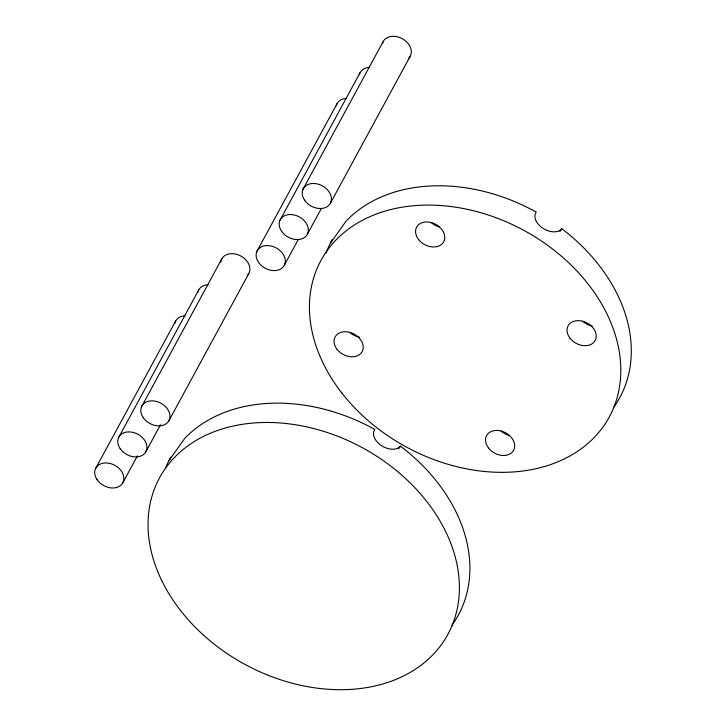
<?xml version="1.0" encoding="UTF-8"?>
<svg xmlns="http://www.w3.org/2000/svg" width="726" height="726" viewBox="0 0 726 726"><rect width="100%" height="100%" fill="white"/><g stroke="black" fill="none" stroke-linecap="round" stroke-linejoin="round"><path stroke-width="1.09" d="M95.451 468.805L175.71 320.928M118.51 437.751L198.77 289.874M141.57 406.705L221.829 258.819M122.903 482.636L137.459 455.828M145.962 451.59L160.519 424.774M256.859 251.441L337.118 103.555M169.013 420.535L248.818 273.557M279.918 220.386L360.178 72.5M302.978 189.332L383.237 41.455M284.311 265.271L298.332 239.453M307.37 234.217L321.391 208.398M330.43 203.162L410.235 56.183M398.52 448.904L400.525 446.2A15.364 10.137 29 0 1 381.486 445.646A15.364 10.137 29 0 1 374.843 429.465A164.031 123.229 28.5 0 0 184.64 438.495L169.076 460.529L170.81 457.135A164.031 123.229 28.5 0 0 165.873 467.254M559.928 231.54L561.933 228.835A164.031 123.229 28.5 0 1 613.96 406.996M174.866 323.134A15.382 11.552 28.5 0 1 185.012 315.783M197.917 292.088A15.382 11.552 28.5 0 1 208.072 284.728M220.786 262.204A15.382 11.552 28.5 0 1 240.206 255.706A15.382 11.552 28.5 0 1 247.394 275.481M382.384 43.66A15.382 11.552 28.5 0 1 402.304 38.696A15.382 11.552 28.5 0 1 408.802 58.107M359.334 74.714A15.382 11.552 28.5 0 1 369.48 67.364M336.274 105.769A15.382 11.552 28.5 0 1 346.42 98.418M400.525 446.2A164.031 123.229 28.5 0 1 451.935 625.231M509.353 435.509A15.382 11.552 28.5 0 1 501.185 431.035M359.316 337.136A15.382 11.552 28.5 0 1 349.723 332.336M439.411 227.02A15.382 11.552 28.5 0 1 431.244 222.546M592.307 326.056A15.382 11.552 28.5 0 1 582.715 321.246M326.056 253.02A164.031 123.229 28.5 0 1 332.218 239.761L330.484 243.165L346.057 221.131A164.031 123.229 28.5 0 1 536.233 212.083A15.364 10.137 29 0 0 542.894 228.273A15.364 10.137 29 0 0 561.906 228.808M97.102 479.677A15.382 11.552 28.5 0 0 122.34 483.58A15.382 11.552 28.5 0 0 108.455 463.143A15.382 11.552 28.5 0 0 97.102 479.677M120.153 448.623A15.382 11.552 28.5 0 0 145.4 452.525A15.382 11.552 28.5 0 0 131.515 432.088A15.382 11.552 28.5 0 0 120.153 448.623M143.213 417.568A15.382 11.552 28.5 0 0 168.45 421.47A15.382 11.552 28.5 0 0 154.574 401.042A15.382 11.552 28.5 0 0 143.213 417.568M304.621 200.204A15.382 11.552 28.5 0 0 329.867 204.106A15.382 11.552 28.5 0 0 315.982 183.669A15.382 11.552 28.5 0 0 304.621 200.204M281.57 231.258A15.382 11.552 28.5 0 0 306.808 235.16A15.382 11.552 28.5 0 0 292.923 214.724A15.382 11.552 28.5 0 0 281.57 231.258M258.51 262.304A15.382 11.552 28.5 0 0 283.748 266.215A15.382 11.552 28.5 0 0 269.863 245.778A15.382 11.552 28.5 0 0 258.51 262.304M180.429 610.366A164.031 123.229 28.5 0 0 447.697 634.678A164.031 123.229 28.5 0 0 283.031 423.204A164.031 123.229 28.5 0 0 180.429 610.366M488.544 448.051A15.382 11.552 28.5 0 0 513.6 450.329A15.382 11.552 28.5 0 0 498.163 430.5A15.382 11.552 28.5 0 0 488.544 448.051M337.073 349.342A15.382 11.552 28.5 0 0 362.129 351.629A15.382 11.552 28.5 0 0 346.692 331.8A15.382 11.552 28.5 0 0 337.073 349.342M418.603 239.562A15.382 11.552 28.5 0 0 443.659 241.84A15.382 11.552 28.5 0 0 428.222 222.011A15.382 11.552 28.5 0 0 418.603 239.562M570.064 338.262A15.382 11.552 28.5 0 0 595.12 340.539A15.382 11.552 28.5 0 0 579.684 320.71A15.382 11.552 28.5 0 0 570.064 338.262M341.837 393.002A164.031 123.229 28.5 0 0 609.105 417.314A164.031 123.229 28.5 0 0 444.439 205.83A164.031 123.229 28.5 0 0 341.837 393.002"/></g></svg>
